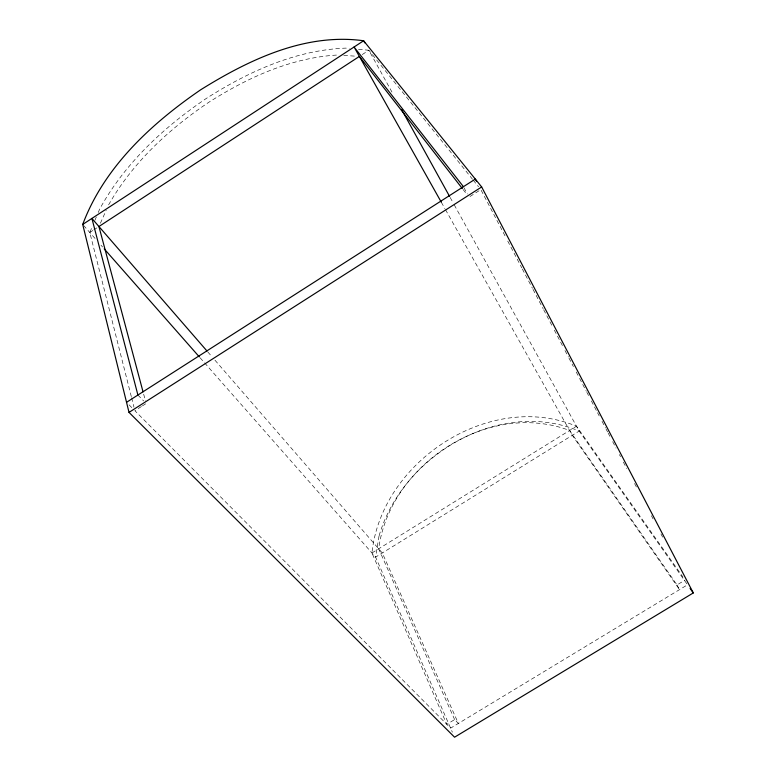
<?xml version="1.0" encoding="UTF-8"?>
<svg xmlns="http://www.w3.org/2000/svg" width="776" height="776" viewBox="0 0 776 776"><rect width="100%" height="100%" fill="white"/><g stroke="black" fill="none" stroke-linecap="round" stroke-linejoin="round"><path stroke-width="0.58" stroke-dasharray="3.88 2.91" d="M214.962 360.19L382.306 552.978L458.383 723.445L454.629 719.595L446.801 724.328L371.946 552.978C381.423 461.41 489.763 390.299 576.49 426.208L682.987 577.101M131.319 396.633L89.793 232.48L92.131 226.931M94.944 220.277L96.34 216.95M98.212 212.508L99.619 209.18C124.635 163.474 163.746 127.196 206.552 98.28C248.427 71.683 295.53 50.023 345.834 48.112L349.287 48.432M100.385 223.275L106.186 210.296M108.601 204.883C132.473 162.814 168.77 129.243 208.579 102.422C247.486 77.668 291.107 57.608 337.764 54.999M89.793 232.48L92.839 230.491M93.857 229.832L96.903 227.843M362.227 54.572L368.852 50.246L472.497 179.237M141.455 406.498L134.879 410.708L450.604 728.15L687.536 584.784M142.396 405.897L146.15 403.491M470.004 196.503L480.819 189.596L505.506 236.796M371.946 552.978L576.49 426.208M454.629 719.595L378.678 548.807C389.853 464.387 488.502 399.679 569.584 430.486L677.012 584.949L685.072 580.07M343.768 55.397L356.979 56.27M358.493 49.286L368.852 50.246L392.249 92.606M129.039 404.829L132.376 408.186M137.905 395.042L143.676 400.959M83.498 225.331L95.39 238.833M100.987 245.197L102.587 247.011M200.101 357.775L375.603 557.129L452.369 732.175M207.813 351.955L211.78 356.533M473.253 180.187L478.55 186.774M463.097 189.528L466.803 194.281M686.847 583.794L579.168 431.058L453.659 203.807M441.321 202.245L444.89 208.589M445.482 209.646L572.29 435.307L679.524 589.634L677.012 584.949M450.148 197.453L453.077 202.749M463.98 187.734L467.346 194M507.747 241.084L521.782 267.904M522.335 268.981L532.443 288.284M533.005 289.361L543.103 308.673M543.666 309.74L552.075 325.833M554.326 330.12L562.745 346.212M564.986 350.51L568.352 356.941M568.915 358.017L573.406 366.592M576.209 371.956L579.012 377.32M579.575 378.397L586.307 391.269M586.869 392.346L588.557 395.556M591.361 400.92L596.967 411.649M597.53 412.725L599.217 415.936M602.021 421.3L605.387 427.741M605.949 428.818L607.637 432.028M608.19 433.105L609.878 436.325M612.681 441.69L616.047 448.121M619.413 454.561L620.538 456.705M623.341 462.069L626.707 468.5M634.564 483.526L637.377 488.88M651.403 515.7L653.082 518.921M660.939 533.937L662.626 537.157M143.667 394.179L145.529 401.163M131.61 397.807L133.986 407.187M379.018 536.09L375.603 557.129L579.168 431.058C499.201 397.477 402.084 455.861 379.018 536.09"/><path stroke-width="1.16" d="M82.712 224.439C104.197 167.082 151.184 123.714 200.635 89.812C248.892 59.723 305.249 32.728 363.614 40.759L481.663 186.948L693.288 592.932L454.571 737.2L129.02 412.386L82.712 224.439L363.614 40.759L364.778 42.864M126.536 402.317L475.31 179.081L476.415 181.186M129.02 412.386L481.663 186.948M104.178 248.824L199.296 356.863M207.017 351.033L91.907 218.425L137.905 395.042M463.427 186.686L354.079 46.997L441.321 202.245M462.36 188.578L359.385 56.425L98.93 226.514L143.046 391.851M690.097 588.412L693.288 592.932M401.609 109.552L449.566 196.386"/></g></svg>
